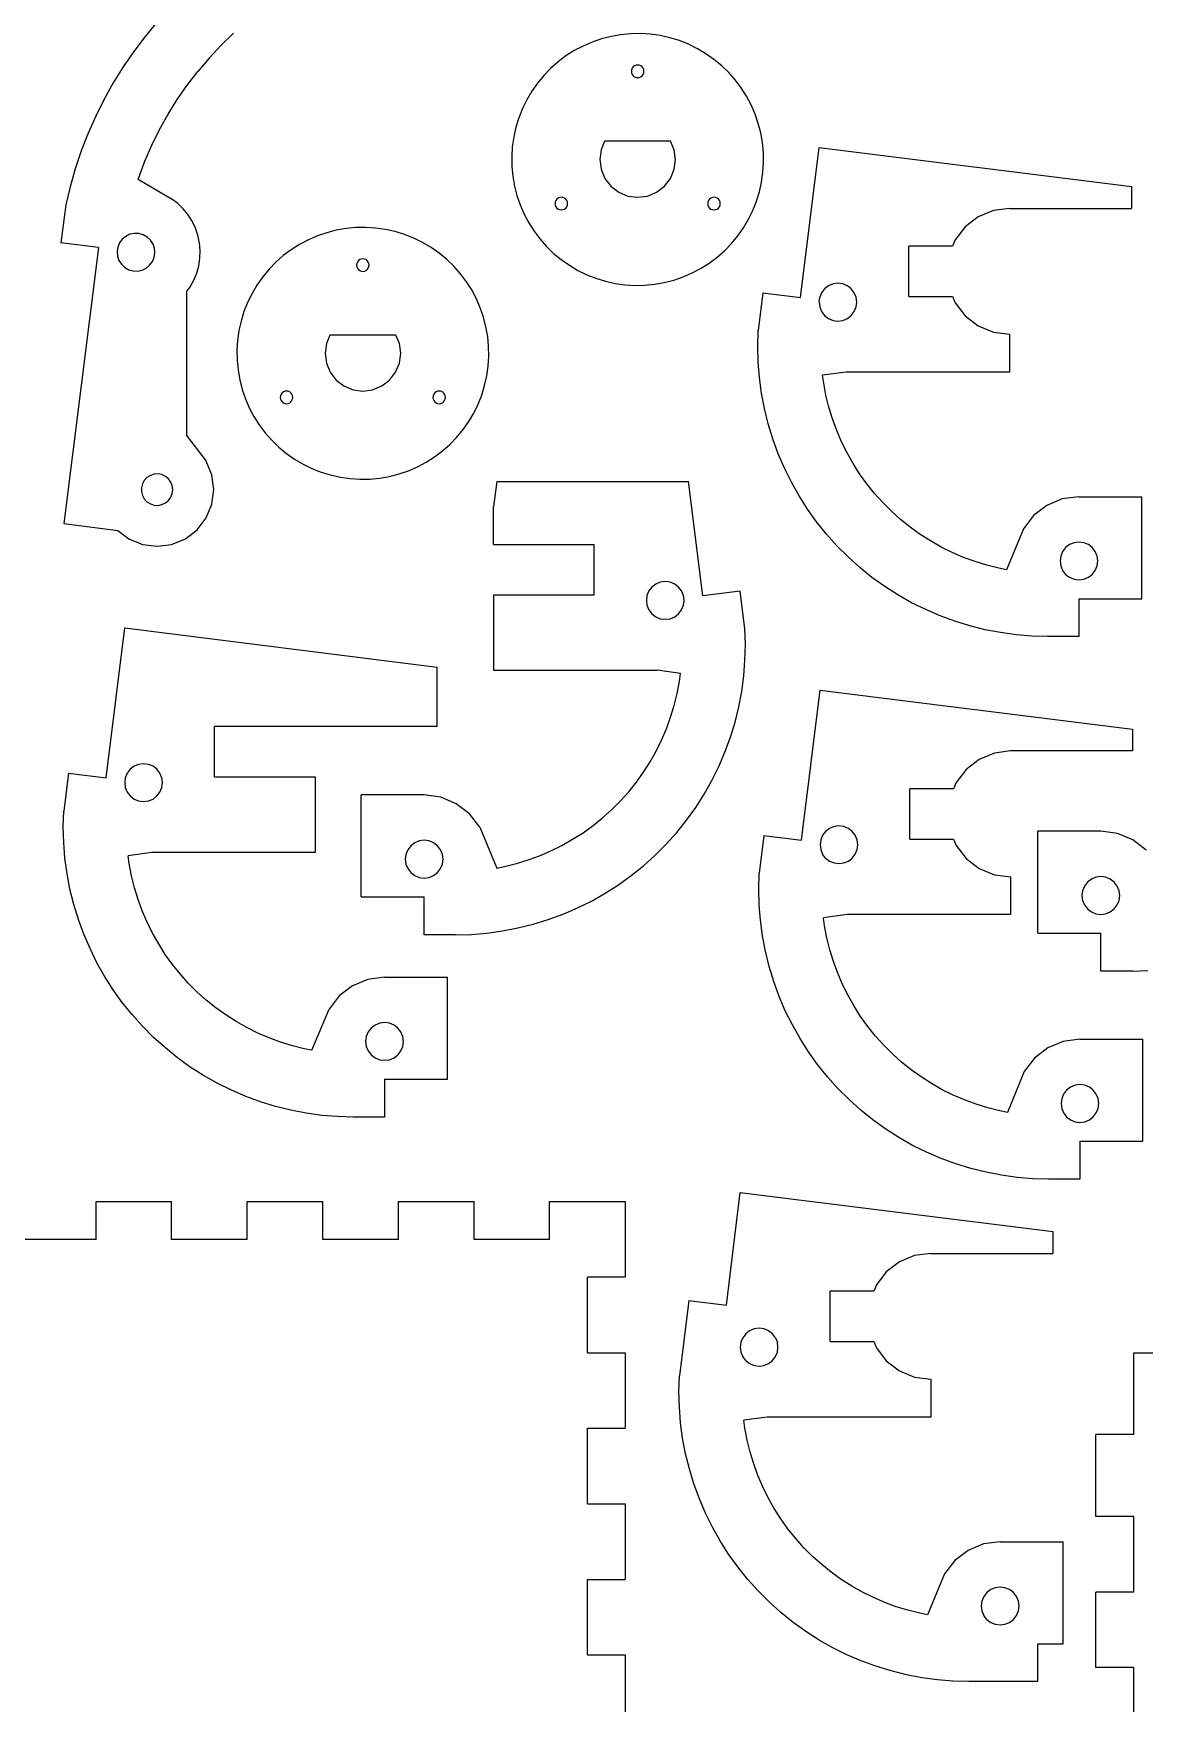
# Model space of a CAD drawing. Extents: x -205 to 205, y -255 to 210.
# Drawn here: x -61.6 to 26.6, y 9.1 to 141.7 of the extents above; entities that cross this region are included whole.
import ezdxf

# ---------------------------------------------------------------- set-up
doc = ezdxf.new("R2010")
doc.units = 0
doc.layers.get('0').update_dxf_attribs({"linetype": 'CONTINUOUS'})

msp = doc.modelspace()

# ---------------------------------------------------------------- linework, layer by layer
for p, q in [((-51.83, 142.65), (-52.78, 141.49)), ((-52.78, 141.49), (-53.68, 140.3)), ((-47.7, 139.77), (-46.75, 140.78)), ((-46.75, 140.78), (-45.75, 141.74)), ((-18.01, 140.72), (-18.71, 140.36)), ((-17.29, 141.04), (-18.01, 140.72)), ((-16.55, 141.29), (-17.29, 141.04)), ((-15.79, 141.49), (-16.55, 141.29)), ((-15.02, 141.62), (-15.79, 141.49)), ((-14.23, 141.7), (-15.02, 141.62)), ((-13.45, 141.71), (-14.23, 141.7)), ((-12.67, 141.66), (-13.45, 141.71)), ((-11.89, 141.55), (-12.67, 141.66)), ((-11.12, 141.38), (-11.89, 141.55)), ((-10.37, 141.15), (-11.12, 141.38)), ((-9.64, 140.86), (-10.37, 141.15)), ((-8.94, 140.51), (-9.64, 140.86)), ((-53.68, 140.3), (-54.52, 139.07)), ((-47.7, 139.77), (-48.6, 138.71)), ((-20, 139.46), (-20.59, 138.94)), ((-19.37, 139.94), (-20, 139.46)), ((-18.71, 140.36), (-19.37, 139.94)), ((-8.26, 140.11), (-8.94, 140.51)), ((-7.62, 139.66), (-8.26, 140.11)), ((-7.01, 139.16), (-7.62, 139.66)), ((-54.52, 139.07), (-55.3, 137.8)), ((-49.44, 137.62), (-48.6, 138.71)), ((-21.13, 138.38), (-21.63, 137.78)), ((-20.59, 138.94), (-21.13, 138.38)), ((-14.16, 138.84), (-14.18, 138.71)), ((-14.18, 138.71), (-14.16, 138.58)), ((-14.11, 138.96), (-14.16, 138.84)), ((-14.16, 138.58), (-14.11, 138.46)), ((-14.03, 139.07), (-14.11, 138.96)), ((-14.11, 138.46), (-14.03, 138.36)), ((-13.93, 139.14), (-14.03, 139.07)), ((-14.03, 138.36), (-13.93, 138.28)), ((-13.81, 139.19), (-13.93, 139.14)), ((-13.93, 138.28), (-13.81, 138.23)), ((-13.68, 139.21), (-13.81, 139.19)), ((-13.81, 138.23), (-13.68, 138.21)), ((-13.55, 139.19), (-13.68, 139.21)), ((-13.68, 138.21), (-13.55, 138.23)), ((-13.43, 139.14), (-13.55, 139.19)), ((-13.55, 138.23), (-13.43, 138.28)), ((-13.33, 139.07), (-13.43, 139.14)), ((-13.43, 138.28), (-13.33, 138.36)), ((-13.25, 138.96), (-13.33, 139.07)), ((-13.33, 138.36), (-13.25, 138.46)), ((-13.2, 138.84), (-13.25, 138.96)), ((-13.25, 138.46), (-13.2, 138.58)), ((-13.18, 138.71), (-13.2, 138.84)), ((-13.2, 138.58), (-13.18, 138.71)), ((-6.45, 138.62), (-7.01, 139.16)), ((-5.93, 138.03), (-6.45, 138.62)), ((-5.46, 137.4), (-5.93, 138.03)), ((-55.3, 137.8), (-56.03, 136.49)), ((-50.23, 136.48), (-49.44, 137.62)), ((-22.08, 137.13), (-22.48, 136.46)), ((-21.63, 137.78), (-22.08, 137.13)), ((-5.04, 136.74), (-5.46, 137.4)), ((-4.67, 136.04), (-5.04, 136.74)), ((-56.03, 136.49), (-56.69, 135.15)), ((-51.63, 134.09), (-50.96, 135.3)), ((-50.96, 135.3), (-50.23, 136.48)), ((-22.83, 135.75), (-23.12, 135.02)), ((-22.48, 136.46), (-22.83, 135.75)), ((-4.36, 135.32), (-4.67, 136.04)), ((-4.1, 134.58), (-4.36, 135.32)), ((-56.69, 135.15), (-57.3, 133.79)), ((-52.24, 132.85), (-51.63, 134.09)), ((-23.35, 134.27), (-23.52, 133.5)), ((-23.12, 135.02), (-23.35, 134.27)), ((-3.91, 133.82), (-4.1, 134.58)), ((-57.3, 133.79), (-57.84, 132.4)), ((-52.79, 131.58), (-52.24, 132.85)), ((-23.63, 132.73), (-23.68, 131.94)), ((-23.52, 133.5), (-23.63, 132.73)), ((-16.3, 133.16), (-16.58, 132.49)), ((-11.06, 133.16), (-16.3, 133.16)), ((-10.78, 132.49), (-11.06, 133.16)), ((-3.77, 133.05), (-3.91, 133.82)), ((-3.7, 132.27), (-3.77, 133.05)), ((-0.76, 120.76), (0.73, 132.66)), ((0.73, 132.66), (25.53, 129.56)), ((-57.84, 132.4), (-58.32, 130.98)), ((-53.28, 130.28), (-52.79, 131.58)), ((-23.68, 131.94), (-23.66, 131.16)), ((-16.58, 132.49), (-16.68, 131.71)), ((-16.68, 131.71), (-16.58, 130.94)), ((-10.68, 131.71), (-10.78, 132.49)), ((-10.78, 130.94), (-10.68, 131.71)), ((-3.73, 130.7), (-3.68, 131.48)), ((-3.68, 131.48), (-3.7, 132.27)), ((-58.32, 130.98), (-58.73, 129.55)), ((-53.32, 130.14), (-53.28, 130.28)), ((-53.32, 130.14), (-50.67, 128.59)), ((-23.66, 131.16), (-23.59, 130.38)), ((-23.59, 130.38), (-23.46, 129.6)), ((-16.58, 130.94), (-16.28, 130.21)), ((-16.28, 130.21), (-15.8, 129.59)), ((-11.56, 129.59), (-11.08, 130.21)), ((-11.08, 130.21), (-10.78, 130.94)), ((-3.84, 129.92), (-3.73, 130.7)), ((-58.73, 129.55), (-59.08, 128.1)), ((-23.46, 129.6), (-23.26, 128.84)), ((-23.26, 128.84), (-23.01, 128.1)), ((-19.99, 128.64), (-20.1, 128.57)), ((-19.87, 128.69), (-19.99, 128.64)), ((-19.74, 128.71), (-19.87, 128.69)), ((-19.61, 128.69), (-19.74, 128.71)), ((-19.49, 128.64), (-19.61, 128.69)), ((-19.39, 128.57), (-19.49, 128.64)), ((-15.8, 129.59), (-15.18, 129.11)), ((-15.18, 129.11), (-14.46, 128.81)), ((-14.46, 128.81), (-13.68, 128.71)), ((-13.68, 128.71), (-12.9, 128.81)), ((-12.9, 128.81), (-12.18, 129.11)), ((-12.18, 129.11), (-11.56, 129.59)), ((-7.87, 128.64), (-7.97, 128.57)), ((-7.75, 128.69), (-7.87, 128.64)), ((-7.62, 128.71), (-7.75, 128.69)), ((-7.49, 128.69), (-7.62, 128.71)), ((-7.37, 128.64), (-7.49, 128.69)), ((-7.26, 128.57), (-7.37, 128.64)), ((-4.24, 128.4), (-4.01, 129.15)), ((-4.01, 129.15), (-3.84, 129.92)), ((25.53, 129.56), (25.53, 127.83)), ((-59.08, 128.1), (-59.46, 125.09)), ((-50.19, 128.22), (-50.67, 128.59)), ((-49.75, 127.8), (-50.19, 128.22)), ((-49.37, 127.33), (-49.75, 127.8)), ((-49.04, 126.82), (-49.37, 127.33)), ((-23.01, 128.1), (-22.69, 127.38)), ((-22.69, 127.38), (-22.33, 126.69)), ((-20.23, 128.34), (-20.24, 128.21)), ((-20.24, 128.21), (-20.23, 128.08)), ((-20.18, 128.46), (-20.23, 128.34)), ((-20.23, 128.08), (-20.18, 127.96)), ((-20.1, 128.57), (-20.18, 128.46)), ((-20.18, 127.96), (-20.1, 127.86)), ((-20.1, 127.86), (-19.99, 127.78)), ((-19.99, 127.78), (-19.87, 127.73)), ((-19.87, 127.73), (-19.74, 127.71)), ((-19.74, 127.71), (-19.61, 127.73)), ((-19.61, 127.73), (-19.49, 127.78)), ((-19.49, 127.78), (-19.39, 127.86)), ((-19.31, 128.46), (-19.39, 128.57)), ((-19.39, 127.86), (-19.31, 127.96)), ((-19.26, 128.34), (-19.31, 128.46)), ((-19.31, 127.96), (-19.26, 128.08)), ((-19.24, 128.21), (-19.26, 128.34)), ((-19.26, 128.08), (-19.24, 128.21)), ((-8.1, 128.34), (-8.12, 128.21)), ((-8.12, 128.21), (-8.1, 128.08)), ((-8.05, 128.46), (-8.1, 128.34)), ((-8.1, 128.08), (-8.05, 127.96)), ((-7.97, 128.57), (-8.05, 128.46)), ((-8.05, 127.96), (-7.97, 127.86)), ((-7.97, 127.86), (-7.87, 127.78)), ((-7.87, 127.78), (-7.75, 127.73)), ((-7.75, 127.73), (-7.62, 127.71)), ((-7.62, 127.71), (-7.49, 127.73)), ((-7.49, 127.73), (-7.37, 127.78)), ((-7.37, 127.78), (-7.26, 127.86)), ((-7.19, 128.46), (-7.26, 128.57)), ((-7.26, 127.86), (-7.19, 127.96)), ((-7.14, 128.34), (-7.19, 128.46)), ((-7.19, 127.96), (-7.14, 128.08)), ((-7.12, 128.21), (-7.14, 128.34)), ((-7.14, 128.08), (-7.12, 128.21)), ((-4.88, 126.97), (-4.53, 127.67)), ((-4.53, 127.67), (-4.24, 128.4)), ((14.56, 127.66), (13.35, 127.16)), ((15.85, 127.83), (14.56, 127.66)), ((15.85, 127.83), (25.53, 127.83)), ((-48.78, 126.27), (-49.04, 126.82)), ((-48.58, 125.69), (-48.78, 126.27)), ((-37.6, 126.1), (-38.36, 125.9)), ((-36.83, 126.23), (-37.6, 126.1)), ((-36.05, 126.31), (-36.83, 126.23)), ((-35.26, 126.32), (-36.05, 126.31)), ((-34.48, 126.27), (-35.26, 126.32)), ((-33.7, 126.16), (-34.48, 126.27)), ((-32.93, 125.99), (-33.7, 126.16)), ((-22.33, 126.69), (-21.9, 126.02)), ((-21.9, 126.02), (-21.43, 125.39)), ((-5.73, 125.65), (-5.28, 126.29)), ((-5.28, 126.29), (-4.88, 126.97)), ((12.32, 126.37), (11.52, 125.33)), ((13.35, 127.16), (12.32, 126.37)), ((-56.48, 124.72), (-59.46, 125.09)), ((-56.48, 124.72), (-59.22, 102.81)), ((-54.95, 124.76), (-55, 124.4)), ((-54.81, 125.09), (-54.95, 124.76)), ((-54.59, 125.38), (-54.81, 125.09)), ((-54.32, 125.61), (-54.59, 125.38)), ((-53.99, 125.77), (-54.32, 125.61)), ((-53.64, 125.84), (-53.99, 125.77)), ((-53.28, 125.83), (-53.64, 125.84)), ((-52.93, 125.73), (-53.28, 125.83)), ((-52.61, 125.55), (-52.93, 125.73)), ((-52.35, 125.31), (-52.61, 125.55)), ((-52.15, 125), (-52.35, 125.31)), ((-52.04, 124.66), (-52.15, 125)), ((-48.46, 125.1), (-48.58, 125.69)), ((-48.41, 124.49), (-48.46, 125.1)), ((-40.52, 124.97), (-41.18, 124.55)), ((-39.82, 125.34), (-40.52, 124.97)), ((-39.1, 125.65), (-39.82, 125.34)), ((-38.36, 125.9), (-39.1, 125.65)), ((-32.18, 125.76), (-32.93, 125.99)), ((-31.45, 125.47), (-32.18, 125.76)), ((-30.75, 125.13), (-31.45, 125.47)), ((-30.07, 124.73), (-30.75, 125.13)), ((-29.43, 124.28), (-30.07, 124.73)), ((-21.43, 125.39), (-20.91, 124.81)), ((-20.91, 124.81), (-20.35, 124.26)), ((-6.77, 124.48), (-6.23, 125.04)), ((-6.23, 125.04), (-5.73, 125.65)), ((7.85, 120.83), (7.85, 124.83)), ((11.32, 124.83), (7.85, 124.83)), ((11.52, 125.33), (11.32, 124.83)), ((-55, 124.4), (-54.97, 124.04)), ((-54.97, 124.04), (-54.86, 123.7)), ((-54.86, 123.7), (-54.65, 123.4)), ((-54.65, 123.4), (-54.4, 123.14)), ((-52.42, 123.32), (-52.2, 123.61)), ((-52.2, 123.61), (-52.06, 123.94)), ((-52.06, 123.94), (-52.01, 124.3)), ((-52.01, 124.3), (-52.04, 124.66)), ((-48.52, 123.28), (-48.43, 123.88)), ((-48.43, 123.88), (-48.41, 124.49)), ((-42.4, 123.56), (-42.94, 122.99)), ((-41.81, 124.08), (-42.4, 123.56)), ((-41.18, 124.55), (-41.81, 124.08)), ((-35.98, 123.45), (-35.99, 123.32)), ((-35.93, 123.57), (-35.98, 123.45)), ((-35.85, 123.68), (-35.93, 123.57)), ((-35.74, 123.76), (-35.85, 123.68)), ((-35.62, 123.81), (-35.74, 123.76)), ((-35.49, 123.82), (-35.62, 123.81)), ((-35.36, 123.81), (-35.49, 123.82)), ((-35.24, 123.76), (-35.36, 123.81)), ((-35.14, 123.68), (-35.24, 123.76)), ((-35.06, 123.57), (-35.14, 123.68)), ((-35.01, 123.45), (-35.06, 123.57)), ((-34.99, 123.32), (-35.01, 123.45)), ((-28.82, 123.78), (-29.43, 124.28)), ((-28.26, 123.23), (-28.82, 123.78)), ((-20.35, 124.26), (-19.74, 123.76)), ((-19.74, 123.76), (-19.1, 123.31)), ((-8.65, 123.07), (-7.99, 123.49)), ((-7.99, 123.49), (-7.36, 123.96)), ((-7.36, 123.96), (-6.77, 124.48)), ((-54.4, 123.14), (-54.08, 122.96)), ((-54.08, 122.96), (-53.73, 122.87)), ((-53.73, 122.87), (-53.37, 122.85)), ((-53.37, 122.85), (-53.02, 122.93)), ((-53.02, 122.93), (-52.69, 123.09)), ((-52.69, 123.09), (-52.42, 123.32)), ((-49.21, 121.6), (-48.91, 122.13)), ((-48.91, 122.13), (-48.68, 122.69)), ((-48.68, 122.69), (-48.52, 123.28)), ((-43.44, 122.39), (-43.9, 121.74)), ((-42.94, 122.99), (-43.44, 122.39)), ((-35.99, 123.32), (-35.98, 123.19)), ((-35.98, 123.19), (-35.93, 123.07)), ((-35.93, 123.07), (-35.85, 122.97)), ((-35.85, 122.97), (-35.74, 122.89)), ((-35.74, 122.89), (-35.62, 122.84)), ((-35.62, 122.84), (-35.49, 122.82)), ((-35.49, 122.82), (-35.36, 122.84)), ((-35.36, 122.84), (-35.24, 122.89)), ((-35.24, 122.89), (-35.14, 122.97)), ((-35.14, 122.97), (-35.06, 123.07)), ((-35.06, 123.07), (-35.01, 123.19)), ((-35.01, 123.19), (-34.99, 123.32)), ((-27.74, 122.64), (-28.26, 123.23)), ((-27.27, 122.01), (-27.74, 122.64)), ((-19.1, 123.31), (-18.43, 122.91)), ((-18.43, 122.91), (-17.72, 122.56)), ((-17.72, 122.56), (-16.99, 122.28)), ((-16.99, 122.28), (-16.24, 122.04)), ((-16.24, 122.04), (-15.47, 121.87)), ((-11.57, 121.94), (-10.81, 122.13)), ((-10.81, 122.13), (-10.07, 122.39)), ((-10.07, 122.39), (-9.35, 122.7)), ((-9.35, 122.7), (-8.65, 123.07)), ((-49.5, 121.19), (-49.21, 121.6)), ((-49.5, 121.19), (-49.5, 109.79)), ((-44.29, 121.07), (-44.64, 120.36)), ((-43.9, 121.74), (-44.29, 121.07)), ((-26.85, 121.35), (-27.27, 122.01)), ((-26.48, 120.66), (-26.85, 121.35)), ((-15.47, 121.87), (-14.7, 121.76)), ((-14.7, 121.76), (-13.91, 121.71)), ((-13.91, 121.71), (-13.13, 121.73)), ((-13.13, 121.73), (-12.35, 121.8)), ((-12.35, 121.8), (-11.57, 121.94)), ((-3.73, 121.13), (-4.11, 118.12)), ((-3.73, 121.13), (-0.76, 120.76)), ((0.72, 120.38), (0.77, 120.77)), ((0.92, 121.13), (0.77, 120.77)), ((1.16, 121.44), (0.92, 121.13)), ((1.47, 121.68), (1.16, 121.44)), ((1.83, 121.83), (1.47, 121.68)), ((2.22, 121.88), (1.83, 121.83)), ((2.61, 121.83), (2.22, 121.88)), ((2.97, 121.68), (2.61, 121.83)), ((3.28, 121.44), (2.97, 121.68)), ((3.52, 121.13), (3.28, 121.44)), ((3.67, 120.77), (3.52, 121.13)), ((3.72, 120.38), (3.67, 120.77)), ((7.85, 120.83), (11.32, 120.83)), ((11.32, 120.83), (11.52, 120.33)), ((-44.93, 119.63), (-45.16, 118.88)), ((-44.64, 120.36), (-44.93, 119.63)), ((-26.17, 119.94), (-26.48, 120.66)), ((-25.91, 119.19), (-26.17, 119.94)), ((0.72, 120.38), (0.77, 120)), ((0.77, 120), (0.92, 119.63)), ((0.92, 119.63), (1.16, 119.32)), ((3.28, 119.32), (3.52, 119.63)), ((3.52, 119.63), (3.67, 120)), ((3.67, 120), (3.72, 120.38)), ((11.52, 120.33), (12.32, 119.3)), ((-45.33, 118.12), (-45.44, 117.34)), ((-45.16, 118.88), (-45.33, 118.12)), ((-25.72, 118.43), (-25.91, 119.19)), ((-25.58, 117.66), (-25.72, 118.43)), ((-4.15, 116.88), (-4.11, 118.12)), ((1.16, 119.32), (1.47, 119.08)), ((1.47, 119.08), (1.83, 118.94)), ((1.83, 118.94), (2.22, 118.88)), ((2.22, 118.88), (2.61, 118.94)), ((2.61, 118.94), (2.97, 119.08)), ((2.97, 119.08), (3.28, 119.32)), ((12.32, 119.3), (13.35, 118.5)), ((13.35, 118.5), (14.56, 118)), ((-45.44, 117.34), (-45.49, 116.56)), ((-38.39, 117.1), (-38.49, 116.32)), ((-38.11, 117.77), (-38.39, 117.1)), ((-32.87, 117.77), (-38.11, 117.77)), ((-32.59, 117.1), (-32.87, 117.77)), ((-32.49, 116.32), (-32.59, 117.1)), ((-25.51, 116.88), (-25.58, 117.66)), ((-25.5, 116.09), (-25.51, 116.88)), ((-4.11, 115.63), (-4.15, 116.88)), ((14.56, 118), (15.85, 117.83)), ((15.85, 117.83), (15.85, 114.83)), ((-45.49, 116.56), (-45.48, 115.77)), ((-45.48, 115.77), (-45.4, 114.99)), ((-38.49, 116.32), (-38.39, 115.55)), ((-38.39, 115.55), (-38.09, 114.82)), ((-32.89, 114.82), (-32.59, 115.55)), ((-32.59, 115.55), (-32.49, 116.32)), ((-25.54, 115.31), (-25.5, 116.09)), ((-4.02, 114.39), (-4.11, 115.63)), ((-45.4, 114.99), (-45.27, 114.22)), ((-45.27, 114.22), (-45.07, 113.45)), ((-38.09, 114.82), (-37.61, 114.2)), ((-37.61, 114.2), (-36.99, 113.73)), ((-33.99, 113.73), (-33.37, 114.2)), ((-33.37, 114.2), (-32.89, 114.82)), ((-25.83, 113.76), (-25.65, 114.53)), ((-25.65, 114.53), (-25.54, 115.31)), ((-3.85, 113.15), (-4.02, 114.39)), ((2.86, 114.83), (1, 114.59)), ((1.09, 113.95), (1, 114.59)), ((15.85, 114.83), (2.86, 114.83)), ((-45.07, 113.45), (-44.82, 112.71)), ((-42.04, 112.95), (-42.05, 112.82)), ((-42.05, 112.82), (-42.04, 112.69)), ((-41.99, 113.07), (-42.04, 112.95)), ((-41.91, 113.18), (-41.99, 113.07)), ((-41.8, 113.26), (-41.91, 113.18)), ((-41.68, 113.31), (-41.8, 113.26)), ((-41.55, 113.32), (-41.68, 113.31)), ((-41.43, 113.31), (-41.55, 113.32)), ((-41.3, 113.26), (-41.43, 113.31)), ((-41.2, 113.18), (-41.3, 113.26)), ((-41.12, 113.07), (-41.2, 113.18)), ((-41.07, 112.95), (-41.12, 113.07)), ((-41.05, 112.82), (-41.07, 112.95)), ((-41.07, 112.69), (-41.05, 112.82)), ((-36.99, 113.73), (-36.27, 113.43)), ((-36.27, 113.43), (-35.49, 113.32)), ((-35.49, 113.32), (-34.72, 113.43)), ((-34.72, 113.43), (-33.99, 113.73)), ((-29.91, 112.95), (-29.93, 112.82)), ((-29.93, 112.82), (-29.91, 112.69)), ((-29.86, 113.07), (-29.91, 112.95)), ((-29.78, 113.18), (-29.86, 113.07)), ((-29.68, 113.26), (-29.78, 113.18)), ((-29.56, 113.31), (-29.68, 113.26)), ((-29.43, 113.32), (-29.56, 113.31)), ((-29.3, 113.31), (-29.43, 113.32)), ((-29.18, 113.26), (-29.3, 113.31)), ((-29.08, 113.18), (-29.18, 113.26)), ((-29, 113.07), (-29.08, 113.18)), ((-28.95, 112.95), (-29, 113.07)), ((-28.93, 112.82), (-28.95, 112.95)), ((-28.95, 112.69), (-28.93, 112.82)), ((-26.34, 112.28), (-26.06, 113.01)), ((-26.06, 113.01), (-25.83, 113.76)), ((-3.62, 111.93), (-3.85, 113.15)), ((1.27, 112.99), (1.09, 113.95)), ((1.5, 112.05), (1.27, 112.99)), ((-44.82, 112.71), (-44.51, 111.99)), ((-44.51, 111.99), (-44.14, 111.3)), ((-42.04, 112.69), (-41.99, 112.57)), ((-41.99, 112.57), (-41.91, 112.47)), ((-41.91, 112.47), (-41.8, 112.39)), ((-41.8, 112.39), (-41.68, 112.34)), ((-41.68, 112.34), (-41.55, 112.32)), ((-41.55, 112.32), (-41.43, 112.34)), ((-41.43, 112.34), (-41.3, 112.39)), ((-41.3, 112.39), (-41.2, 112.47)), ((-41.2, 112.47), (-41.12, 112.57)), ((-41.12, 112.57), (-41.07, 112.69)), ((-29.91, 112.69), (-29.86, 112.57)), ((-29.86, 112.57), (-29.78, 112.47)), ((-29.78, 112.47), (-29.68, 112.39)), ((-29.68, 112.39), (-29.56, 112.34)), ((-29.56, 112.34), (-29.43, 112.32)), ((-29.43, 112.32), (-29.3, 112.34)), ((-29.3, 112.34), (-29.18, 112.39)), ((-29.18, 112.39), (-29.08, 112.47)), ((-29.08, 112.47), (-29, 112.57)), ((-29, 112.57), (-28.95, 112.69)), ((-27.09, 110.9), (-26.69, 111.58)), ((-26.69, 111.58), (-26.34, 112.28)), ((-3.32, 110.72), (-3.62, 111.93)), ((1.79, 111.11), (1.5, 112.05)), ((-44.14, 111.3), (-43.72, 110.63)), ((-43.72, 110.63), (-43.24, 110.01)), ((-28.04, 109.65), (-27.54, 110.26)), ((-27.54, 110.26), (-27.09, 110.9)), ((-2.95, 109.52), (-3.32, 110.72)), ((2.12, 110.2), (1.79, 111.11)), ((2.51, 109.3), (2.12, 110.2)), ((-49.5, 109.79), (-47.93, 107.75)), ((-43.24, 110.01), (-42.73, 109.42)), ((-42.73, 109.42), (-42.16, 108.87)), ((-42.16, 108.87), (-41.56, 108.37)), ((-29.18, 108.57), (-28.59, 109.09)), ((-28.59, 109.09), (-28.04, 109.65)), ((-2.52, 108.35), (-2.95, 109.52)), ((2.94, 108.42), (2.51, 109.3)), ((-47.48, 106.66), (-47.93, 107.75)), ((-41.56, 108.37), (-40.91, 107.92)), ((-40.91, 107.92), (-40.24, 107.52)), ((-40.24, 107.52), (-39.53, 107.18)), ((-31.16, 107.31), (-30.47, 107.68)), ((-30.47, 107.68), (-29.8, 108.1)), ((-29.8, 108.1), (-29.18, 108.57)), ((-2.03, 107.21), (-2.52, 108.35)), ((3.42, 107.57), (2.94, 108.42)), ((3.94, 106.75), (3.42, 107.57)), ((-52.84, 106.23), (-52.99, 105.95)), ((-52.63, 106.46), (-52.84, 106.23)), ((-52.36, 106.63), (-52.63, 106.46)), ((-52.07, 106.72), (-52.36, 106.63)), ((-51.75, 106.74), (-52.07, 106.72)), ((-51.45, 106.69), (-51.75, 106.74)), ((-51.16, 106.55), (-51.45, 106.69)), ((-50.92, 106.35), (-51.16, 106.55)), ((-50.74, 106.1), (-50.92, 106.35)), ((-50.62, 105.81), (-50.74, 106.1)), ((-47.33, 105.5), (-47.48, 106.66)), ((-39.53, 107.18), (-38.8, 106.89)), ((-38.8, 106.89), (-38.05, 106.66)), ((-38.05, 106.66), (-37.28, 106.49)), ((-37.28, 106.49), (-36.51, 106.38)), ((-36.51, 106.38), (-35.72, 106.33)), ((-35.72, 106.33), (-34.94, 106.34)), ((-34.94, 106.34), (-34.16, 106.41)), ((-34.16, 106.41), (-33.38, 106.55)), ((-33.38, 106.55), (-32.62, 106.74)), ((-32.62, 106.74), (-31.88, 107)), ((-31.88, 107), (-31.16, 107.31)), ((-24.86, 106.15), (-25.13, 104.15)), ((-24.86, 106.15), (-9.65, 106.15)), ((-8.51, 97.07), (-9.65, 106.15)), ((-1.48, 106.09), (-2.03, 107.21)), ((4.51, 105.96), (3.94, 106.75)), ((-53.06, 105.65), (-53.07, 105.34)), ((-53.07, 105.34), (-52.99, 105.03)), ((-52.99, 105.95), (-53.06, 105.65)), ((-52.99, 105.03), (-52.84, 104.76)), ((-50.92, 104.64), (-50.73, 104.9)), ((-50.73, 104.9), (-50.62, 105.19)), ((-50.58, 105.5), (-50.62, 105.81)), ((-50.62, 105.19), (-50.58, 105.5)), ((-47.48, 104.33), (-47.33, 105.5)), ((-0.87, 105), (-1.48, 106.09)), ((-0.2, 103.95), (-0.87, 105)), ((5.12, 105.2), (4.51, 105.96)), ((5.77, 104.47), (5.12, 105.2)), ((21.35, 104.93), (20.03, 104.76)), ((21.35, 104.93), (26.35, 104.93)), ((26.35, 96.83), (26.35, 104.93)), ((-52.84, 104.76), (-52.63, 104.53)), ((-52.63, 104.53), (-52.36, 104.36)), ((-52.36, 104.36), (-52.06, 104.27)), ((-52.06, 104.27), (-51.75, 104.25)), ((-51.75, 104.25), (-51.44, 104.31)), ((-51.44, 104.31), (-51.16, 104.44)), ((-51.16, 104.44), (-50.92, 104.64)), ((-47.93, 103.25), (-47.48, 104.33)), ((-25.13, 101.15), (-25.13, 104.15)), ((0.53, 102.94), (-0.2, 103.95)), ((6.46, 103.78), (5.77, 104.47)), ((7.19, 103.13), (6.46, 103.78)), ((18.8, 104.25), (17.75, 103.44)), ((20.03, 104.76), (18.8, 104.25)), ((-59.22, 102.81), (-54.93, 102.25)), ((-54.93, 102.25), (-54.08, 101.6)), ((-49.58, 101.6), (-48.65, 102.31)), ((-48.65, 102.31), (-47.93, 103.25)), ((1.31, 101.96), (0.53, 102.94)), ((7.95, 102.51), (7.19, 103.13)), ((8.74, 101.94), (7.95, 102.51)), ((16.94, 102.38), (15.59, 99.14)), ((17.75, 103.44), (16.94, 102.38)), ((-54.08, 101.6), (-52.99, 101.15)), ((-52.99, 101.15), (-51.83, 101)), ((-51.83, 101), (-50.67, 101.15)), ((-50.67, 101.15), (-49.58, 101.6)), ((-25.13, 101.15), (-17.13, 101.15)), ((-17.13, 97.15), (-17.13, 101.15)), ((2.14, 101.03), (1.31, 101.96)), ((3.02, 100.15), (2.14, 101.03)), ((9.56, 101.42), (8.74, 101.94)), ((10.41, 100.94), (9.56, 101.42)), ((11.29, 100.5), (10.41, 100.94)), ((20.29, 100.9), (20.05, 100.58)), ((20.6, 101.13), (20.29, 100.9)), ((20.97, 101.28), (20.6, 101.13)), ((21.35, 101.33), (20.97, 101.28)), ((21.74, 101.28), (21.35, 101.33)), ((22.1, 101.13), (21.74, 101.28)), ((22.41, 100.9), (22.1, 101.13)), ((22.65, 100.58), (22.41, 100.9)), ((3.95, 99.32), (3.02, 100.15)), ((12.18, 100.12), (11.29, 100.5)), ((13.1, 99.78), (12.18, 100.12)), ((14.03, 99.49), (13.1, 99.78)), ((14.98, 99.26), (14.03, 99.49)), ((19.9, 100.22), (19.85, 99.83)), ((19.85, 99.83), (19.9, 99.45)), ((20.05, 100.58), (19.9, 100.22)), ((22.8, 100.22), (22.65, 100.58)), ((22.85, 99.83), (22.8, 100.22)), ((22.8, 99.45), (22.85, 99.83)), ((-11.88, 98.14), (-12.24, 97.99)), ((-11.49, 98.2), (-11.88, 98.14)), ((-11.1, 98.14), (-11.49, 98.2)), ((-10.74, 97.99), (-11.1, 98.14)), ((4.92, 98.53), (3.95, 99.32)), ((5.93, 97.81), (4.92, 98.53)), ((15.59, 99.14), (14.98, 99.26)), ((19.9, 99.45), (20.05, 99.08)), ((20.05, 99.08), (20.29, 98.77)), ((20.29, 98.77), (20.6, 98.54)), ((20.6, 98.54), (20.97, 98.39)), ((20.97, 98.39), (21.35, 98.33)), ((21.35, 98.33), (21.74, 98.39)), ((21.74, 98.39), (22.1, 98.54)), ((22.1, 98.54), (22.41, 98.77)), ((22.41, 98.77), (22.65, 99.08)), ((22.65, 99.08), (22.8, 99.45)), ((-25.13, 97.15), (-25.13, 91.15)), ((-25.13, 97.15), (-17.13, 97.15)), ((-12.94, 97.08), (-12.99, 96.7)), ((-12.79, 97.45), (-12.94, 97.08)), ((-12.55, 97.76), (-12.79, 97.45)), ((-12.24, 97.99), (-12.55, 97.76)), ((-10.43, 97.76), (-10.74, 97.99)), ((-10.19, 97.45), (-10.43, 97.76)), ((-10.04, 97.08), (-10.19, 97.45)), ((-9.99, 96.7), (-10.04, 97.08)), ((-5.54, 97.44), (-8.51, 97.07)), ((-5.16, 94.44), (-5.54, 97.44)), ((6.98, 97.13), (5.93, 97.81)), ((8.07, 96.52), (6.98, 97.13)), ((21.35, 96.83), (26.35, 96.83)), ((21.35, 96.83), (21.35, 93.83)), ((-12.99, 96.7), (-12.94, 96.31)), ((-12.94, 96.31), (-12.79, 95.95)), ((-12.79, 95.95), (-12.55, 95.64)), ((-12.55, 95.64), (-12.24, 95.4)), ((-10.74, 95.4), (-10.43, 95.64)), ((-10.43, 95.64), (-10.19, 95.95)), ((-10.19, 95.95), (-10.04, 96.31)), ((-10.04, 96.31), (-9.99, 96.7)), ((9.19, 95.97), (8.07, 96.52)), ((10.33, 95.47), (9.19, 95.97)), ((-55.88, 82.6), (-54.39, 94.51)), ((-54.39, 94.51), (-29.6, 91.41)), ((-12.24, 95.4), (-11.88, 95.25)), ((-11.88, 95.25), (-11.49, 95.2)), ((-11.49, 95.2), (-11.1, 95.25)), ((-11.1, 95.25), (-10.74, 95.4)), ((-5.13, 93.19), (-5.16, 94.44)), ((11.5, 95.04), (10.33, 95.47)), ((12.69, 94.67), (11.5, 95.04)), ((13.9, 94.37), (12.69, 94.67)), ((15.13, 94.14), (13.9, 94.37)), ((-5.16, 91.94), (-5.13, 93.19)), ((16.36, 93.97), (15.13, 94.14)), ((17.61, 93.87), (16.36, 93.97)), ((18.85, 93.83), (17.61, 93.87)), ((21.35, 93.83), (18.85, 93.83)), ((-5.26, 90.7), (-5.16, 91.94)), ((-29.6, 86.68), (-29.6, 91.41)), ((-25.13, 91.15), (-12.14, 91.15)), ((-10.27, 90.9), (-12.14, 91.15)), ((-10.54, 89.3), (-10.36, 90.26)), ((-10.36, 90.26), (-10.27, 90.9)), ((-5.42, 89.46), (-5.26, 90.7)), ((-10.77, 88.36), (-10.54, 89.3)), ((-5.66, 88.24), (-5.42, 89.46)), ((-0.68, 77.67), (0.81, 89.58)), ((0.81, 89.58), (25.6, 86.48)), ((-11.06, 87.42), (-10.77, 88.36)), ((-5.95, 87.03), (-5.66, 88.24)), ((-29.6, 86.68), (-47.27, 86.68)), ((-47.27, 82.68), (-47.27, 86.68)), ((-11.78, 85.61), (-11.39, 86.51)), ((-11.39, 86.51), (-11.06, 87.42)), ((-6.32, 85.83), (-5.95, 87.03)), ((25.6, 86.48), (25.6, 84.75)), ((-12.21, 84.74), (-11.78, 85.61)), ((-6.75, 84.66), (-6.32, 85.83)), ((-53.29, 83.68), (-53.65, 83.53)), ((-52.9, 83.73), (-53.29, 83.68)), ((-52.51, 83.68), (-52.9, 83.73)), ((-52.15, 83.53), (-52.51, 83.68)), ((-13.22, 83.06), (-12.69, 83.88)), ((-12.69, 83.88), (-12.21, 84.74)), ((-7.24, 83.52), (-6.75, 84.66)), ((13.43, 84.08), (12.39, 83.28)), ((14.64, 84.58), (13.43, 84.08)), ((15.93, 84.75), (14.64, 84.58)), ((25.6, 84.75), (15.93, 84.75)), ((-58.85, 82.97), (-59.23, 79.97)), ((-58.85, 82.97), (-55.88, 82.6)), ((-54.35, 82.62), (-54.4, 82.23)), ((-54.4, 82.23), (-54.35, 81.84)), ((-54.2, 82.98), (-54.35, 82.62)), ((-53.96, 83.29), (-54.2, 82.98)), ((-53.65, 83.53), (-53.96, 83.29)), ((-51.84, 83.29), (-52.15, 83.53)), ((-51.6, 82.98), (-51.84, 83.29)), ((-51.45, 82.62), (-51.6, 82.98)), ((-51.4, 82.23), (-51.45, 82.62)), ((-51.45, 81.84), (-51.4, 82.23)), ((-47.27, 82.68), (-39.27, 82.68)), ((-39.27, 82.68), (-39.27, 76.68)), ((-14.39, 81.51), (-13.78, 82.27)), ((-13.78, 82.27), (-13.22, 83.06)), ((-8.4, 81.31), (-7.79, 82.4)), ((-7.79, 82.4), (-7.24, 83.52)), ((11.6, 82.25), (11.39, 81.75)), ((12.39, 83.28), (11.6, 82.25)), ((-54.35, 81.84), (-54.2, 81.48)), ((-54.2, 81.48), (-53.96, 81.17)), ((-53.96, 81.17), (-53.65, 80.93)), ((-53.65, 80.93), (-53.29, 80.78)), ((-52.51, 80.78), (-52.15, 80.93)), ((-52.15, 80.93), (-51.84, 81.17)), ((-51.84, 81.17), (-51.6, 81.48)), ((-51.6, 81.48), (-51.45, 81.84)), ((-35.63, 73.15), (-35.63, 81.25)), ((-30.63, 81.25), (-35.63, 81.25)), ((-29.31, 81.07), (-30.63, 81.25)), ((-28.08, 80.56), (-29.31, 81.07)), ((-15.05, 80.78), (-14.39, 81.51)), ((-9.07, 80.26), (-8.4, 81.31)), ((11.39, 81.75), (7.93, 81.75)), ((7.93, 77.75), (7.93, 81.75)), ((-59.27, 78.72), (-59.23, 79.97)), ((-53.29, 80.78), (-52.9, 80.73)), ((-52.9, 80.73), (-52.51, 80.78)), ((-27.02, 79.75), (-28.08, 80.56)), ((-26.21, 78.7), (-27.02, 79.75)), ((-16.46, 79.44), (-15.74, 80.09)), ((-15.74, 80.09), (-15.05, 80.78)), ((-9.8, 79.25), (-9.07, 80.26)), ((-59.23, 77.48), (-59.27, 78.72)), ((-26.21, 78.7), (-24.86, 75.45)), ((-18.84, 77.73), (-18.01, 78.25)), ((-18.01, 78.25), (-17.22, 78.82)), ((-17.22, 78.82), (-16.46, 79.44)), ((-11.41, 77.35), (-10.58, 78.27)), ((-10.58, 78.27), (-9.8, 79.25)), ((1.23, 78.36), (1, 78.05)), ((1.55, 78.6), (1.23, 78.36)), ((1.91, 78.75), (1.55, 78.6)), ((2.3, 78.8), (1.91, 78.75)), ((2.68, 78.75), (2.3, 78.8)), ((3.05, 78.6), (2.68, 78.75)), ((3.36, 78.36), (3.05, 78.6)), ((3.59, 78.05), (3.36, 78.36)), ((18.09, 70.27), (18.09, 78.37)), ((23.09, 78.37), (18.09, 78.37)), ((24.41, 78.19), (23.09, 78.37)), ((-59.14, 76.23), (-59.23, 77.48)), ((-31.69, 77.21), (-31.92, 76.9)), ((-31.38, 77.45), (-31.69, 77.21)), ((-31.01, 77.6), (-31.38, 77.45)), ((-30.63, 77.65), (-31.01, 77.6)), ((-30.24, 77.6), (-30.63, 77.65)), ((-29.88, 77.45), (-30.24, 77.6)), ((-29.56, 77.21), (-29.88, 77.45)), ((-29.33, 76.9), (-29.56, 77.21)), ((-20.56, 76.81), (-19.69, 77.25)), ((-19.69, 77.25), (-18.84, 77.73)), ((-12.29, 76.46), (-11.41, 77.35)), ((-3.66, 78.04), (-4.03, 75.04)), ((-3.66, 78.04), (-0.68, 77.67)), ((0.85, 77.69), (0.8, 77.3)), ((0.8, 77.3), (0.85, 76.91)), ((1, 78.05), (0.85, 77.69)), ((3.74, 77.69), (3.59, 78.05)), ((3.8, 77.3), (3.74, 77.69)), ((3.74, 76.91), (3.8, 77.3)), ((7.93, 77.75), (11.39, 77.75)), ((11.39, 77.75), (11.6, 77.25)), ((11.6, 77.25), (12.39, 76.21)), ((25.64, 77.68), (24.41, 78.19)), ((26.69, 76.87), (25.64, 77.68)), ((-58.97, 75), (-59.14, 76.23)), ((-52.26, 76.68), (-54.12, 76.43)), ((-54.03, 75.8), (-54.12, 76.43)), ((-53.85, 74.84), (-54.03, 75.8)), ((-39.27, 76.68), (-52.26, 76.68)), ((-32.07, 76.53), (-32.13, 76.15)), ((-32.13, 76.15), (-32.07, 75.76)), ((-31.92, 76.9), (-32.07, 76.53)), ((-32.07, 75.76), (-31.92, 75.4)), ((-29.18, 76.53), (-29.33, 76.9)), ((-29.33, 75.4), (-29.18, 75.76)), ((-29.13, 76.15), (-29.18, 76.53)), ((-29.18, 75.76), (-29.13, 76.15)), ((-24.25, 75.57), (-23.3, 75.8)), ((-23.3, 75.8), (-22.37, 76.09)), ((-22.37, 76.09), (-21.46, 76.43)), ((-21.46, 76.43), (-20.56, 76.81)), ((-14.19, 74.85), (-13.22, 75.63)), ((-13.22, 75.63), (-12.29, 76.46)), ((0.85, 76.91), (1, 76.55)), ((1.23, 76.24), (1, 76.55)), ((1.23, 76.24), (1.55, 76)), ((1.55, 76), (1.91, 75.85)), ((1.91, 75.85), (2.3, 75.8)), ((2.3, 75.8), (2.68, 75.85)), ((2.68, 75.85), (3.05, 76)), ((3.05, 76), (3.36, 76.24)), ((3.36, 76.24), (3.59, 76.55)), ((3.59, 76.55), (3.74, 76.91)), ((12.39, 76.21), (13.43, 75.42)), ((-58.74, 73.77), (-58.97, 75)), ((-53.62, 73.89), (-53.85, 74.84)), ((-31.92, 75.4), (-31.69, 75.09)), ((-31.69, 75.09), (-31.38, 74.85)), ((-31.38, 74.85), (-31.01, 74.7)), ((-31.01, 74.7), (-30.63, 74.65)), ((-30.63, 74.65), (-30.24, 74.7)), ((-30.24, 74.7), (-29.88, 74.85)), ((-29.88, 74.85), (-29.56, 75.09)), ((-29.56, 75.09), (-29.33, 75.4)), ((-24.86, 75.45), (-24.25, 75.57)), ((-15.2, 74.12), (-14.19, 74.85)), ((-4.07, 73.79), (-4.03, 75.04)), ((13.43, 75.42), (14.64, 74.92)), ((14.64, 74.92), (15.93, 74.75)), ((15.93, 74.75), (15.93, 71.75)), ((22.02, 74.33), (21.79, 74.02)), ((22.34, 74.57), (22.02, 74.33)), ((22.7, 74.72), (22.34, 74.57)), ((23.09, 74.77), (22.7, 74.72)), ((23.47, 74.72), (23.09, 74.77)), ((23.84, 74.57), (23.47, 74.72)), ((24.15, 74.33), (23.84, 74.57)), ((24.38, 74.02), (24.15, 74.33)), ((-58.44, 72.56), (-58.74, 73.77)), ((-53.33, 72.96), (-53.62, 73.89)), ((-53, 72.04), (-53.33, 72.96)), ((-35.63, 73.15), (-30.63, 73.15)), ((-30.63, 70.15), (-30.63, 73.15)), ((-17.34, 72.83), (-16.26, 73.45)), ((-16.26, 73.45), (-15.2, 74.12)), ((-4.04, 72.54), (-4.07, 73.79)), ((21.64, 73.65), (21.59, 73.27)), ((21.59, 73.27), (21.64, 72.88)), ((21.79, 74.02), (21.64, 73.65)), ((24.53, 73.65), (24.38, 74.02)), ((24.59, 73.27), (24.53, 73.65)), ((24.53, 72.88), (24.59, 73.27)), ((-58.07, 71.37), (-58.44, 72.56)), ((-52.61, 71.14), (-53, 72.04)), ((-20.77, 71.35), (-19.6, 71.78)), ((-19.6, 71.78), (-18.46, 72.28)), ((-18.46, 72.28), (-17.34, 72.83)), ((-3.94, 71.3), (-4.04, 72.54)), ((2.94, 71.75), (1.08, 71.5)), ((15.93, 71.75), (2.94, 71.75)), ((21.64, 72.88), (21.79, 72.52)), ((21.79, 72.52), (22.02, 72.21)), ((22.02, 72.21), (22.34, 71.97)), ((22.34, 71.97), (22.7, 71.82)), ((22.7, 71.82), (23.09, 71.77)), ((23.09, 71.77), (23.47, 71.82)), ((23.47, 71.82), (23.84, 71.97)), ((23.84, 71.97), (24.15, 72.21)), ((24.15, 72.21), (24.38, 72.52)), ((24.38, 72.52), (24.53, 72.88)), ((-57.64, 70.2), (-58.07, 71.37)), ((-52.18, 70.27), (-52.61, 71.14)), ((-25.64, 70.28), (-24.4, 70.45)), ((-24.4, 70.45), (-23.18, 70.69)), ((-23.18, 70.69), (-21.97, 70.99)), ((-21.97, 70.99), (-20.77, 71.35)), ((-3.77, 70.06), (-3.94, 71.3)), ((1.16, 70.87), (1.08, 71.5)), ((1.34, 69.91), (1.16, 70.87)), ((-57.15, 69.05), (-57.64, 70.2)), ((-56.6, 67.93), (-57.15, 69.05)), ((-51.7, 69.42), (-52.18, 70.27)), ((-51.18, 68.59), (-51.7, 69.42)), ((-28.13, 70.15), (-30.63, 70.15)), ((-28.13, 70.15), (-26.88, 70.18)), ((-26.88, 70.18), (-25.64, 70.28)), ((-3.54, 68.84), (-3.77, 70.06)), ((1.58, 68.96), (1.34, 69.91)), ((18.09, 70.27), (23.09, 70.27)), ((23.09, 67.27), (23.09, 70.27)), ((-55.99, 66.85), (-56.6, 67.93)), ((-50.61, 67.8), (-51.18, 68.59)), ((-50, 67.04), (-50.61, 67.8)), ((-3.24, 67.63), (-3.54, 68.84)), ((1.86, 68.03), (1.58, 68.96)), ((2.2, 67.11), (1.86, 68.03)), ((-55.32, 65.79), (-55.99, 66.85)), ((-49.35, 66.31), (-50, 67.04)), ((-48.66, 65.62), (-49.35, 66.31)), ((-35.09, 66.61), (-36.32, 66.1)), ((-33.77, 66.78), (-35.09, 66.61)), ((-33.77, 66.78), (-28.77, 66.78)), ((-28.77, 58.68), (-28.77, 66.78)), ((-2.88, 66.44), (-3.24, 67.63)), ((-2.45, 65.26), (-2.88, 66.44)), ((2.58, 66.21), (2.2, 67.11)), ((25.59, 67.27), (23.09, 67.27)), ((25.59, 67.27), (26.83, 67.3)), ((-54.59, 64.78), (-55.32, 65.79)), ((-47.93, 64.97), (-48.66, 65.62)), ((-37.37, 65.29), (-38.18, 64.23)), ((-36.32, 66.1), (-37.37, 65.29)), ((-1.96, 64.12), (-2.45, 65.26)), ((3.02, 65.34), (2.58, 66.21)), ((3.5, 64.49), (3.02, 65.34)), ((-53.81, 63.81), (-54.59, 64.78)), ((-52.98, 62.88), (-53.81, 63.81)), ((-47.17, 64.36), (-47.93, 64.97)), ((-46.38, 63.79), (-47.17, 64.36)), ((-45.56, 63.26), (-46.38, 63.79)), ((-39.53, 60.98), (-38.18, 64.23)), ((-1.4, 63), (-1.96, 64.12)), ((4.02, 63.66), (3.5, 64.49)), ((4.59, 62.87), (4.02, 63.66)), ((-52.1, 62), (-52.98, 62.88)), ((-44.71, 62.78), (-45.56, 63.26)), ((-43.83, 62.35), (-44.71, 62.78)), ((-42.94, 61.96), (-43.83, 62.35)), ((-35.07, 62.43), (-35.22, 62.07)), ((-34.83, 62.74), (-35.07, 62.43)), ((-34.52, 62.98), (-34.83, 62.74)), ((-34.15, 63.13), (-34.52, 62.98)), ((-33.77, 63.18), (-34.15, 63.13)), ((-33.38, 63.13), (-33.77, 63.18)), ((-33.02, 62.98), (-33.38, 63.13)), ((-32.71, 62.74), (-33.02, 62.98)), ((-32.47, 62.43), (-32.71, 62.74)), ((-32.32, 62.07), (-32.47, 62.43)), ((-0.79, 61.91), (-1.4, 63)), ((5.2, 62.11), (4.59, 62.87)), ((-51.17, 61.16), (-52.1, 62)), ((-50.2, 60.38), (-51.17, 61.16)), ((-42.02, 61.62), (-42.94, 61.96)), ((-41.09, 61.34), (-42.02, 61.62)), ((-40.14, 61.1), (-41.09, 61.34)), ((-39.53, 60.98), (-40.14, 61.1)), ((-35.22, 62.07), (-35.27, 61.68)), ((-35.27, 61.68), (-35.22, 61.29)), ((-35.22, 61.29), (-35.07, 60.93)), ((-32.47, 60.93), (-32.32, 61.29)), ((-32.27, 61.68), (-32.32, 62.07)), ((-32.32, 61.29), (-32.27, 61.68)), ((-0.12, 60.86), (-0.79, 61.91)), ((5.85, 61.38), (5.2, 62.11)), ((6.54, 60.69), (5.85, 61.38)), ((18.88, 61.16), (17.82, 60.35)), ((20.11, 61.67), (18.88, 61.16)), ((21.43, 61.85), (20.11, 61.67)), ((21.43, 61.85), (26.43, 61.85)), ((26.43, 53.75), (26.43, 61.85)), ((-49.19, 59.65), (-50.2, 60.38)), ((-35.07, 60.93), (-34.87, 60.68)), ((-34.87, 60.68), (-34.83, 60.62)), ((-34.83, 60.62), (-34.52, 60.38)), ((-34.52, 60.38), (-34.15, 60.23)), ((-34.15, 60.23), (-33.77, 60.18)), ((-33.77, 60.18), (-33.38, 60.23)), ((-33.38, 60.23), (-33.02, 60.38)), ((-33.02, 60.38), (-32.71, 60.62)), ((-32.71, 60.62), (-32.66, 60.68)), ((-32.66, 60.68), (-32.47, 60.93)), ((0.6, 59.85), (-0.12, 60.86)), ((1.38, 58.88), (0.6, 59.85)), ((7.27, 60.04), (6.54, 60.69)), ((8.03, 59.43), (7.27, 60.04)), ((17.82, 60.35), (17.01, 59.3)), ((-48.14, 58.98), (-49.19, 59.65)), ((-47.05, 58.36), (-48.14, 58.98)), ((-45.93, 57.81), (-47.05, 58.36)), ((-33.77, 58.68), (-28.77, 58.68)), ((-33.77, 58.68), (-33.77, 55.68)), ((2.22, 57.95), (1.38, 58.88)), ((8.82, 58.86), (8.03, 59.43)), ((9.64, 58.33), (8.82, 58.86)), ((17.01, 59.3), (15.67, 56.05)), ((-44.79, 57.32), (-45.93, 57.81)), ((-43.62, 56.89), (-44.79, 57.32)), ((3.1, 57.06), (2.22, 57.95)), ((4.03, 56.23), (3.1, 57.06)), ((10.49, 57.85), (9.64, 58.33)), ((11.36, 57.42), (10.49, 57.85)), ((12.26, 57.03), (11.36, 57.42)), ((13.18, 56.69), (12.26, 57.03)), ((19.98, 57.14), (19.93, 56.75)), ((20.13, 57.5), (19.98, 57.14)), ((20.37, 57.81), (20.13, 57.5)), ((20.68, 58.05), (20.37, 57.81)), ((21.04, 58.2), (20.68, 58.05)), ((21.43, 58.25), (21.04, 58.2)), ((21.82, 58.2), (21.43, 58.25)), ((22.18, 58.05), (21.82, 58.2)), ((22.49, 57.81), (22.18, 58.05)), ((22.73, 57.5), (22.49, 57.81)), ((22.88, 57.14), (22.73, 57.5)), ((22.93, 56.75), (22.88, 57.14)), ((-42.43, 56.52), (-43.62, 56.89)), ((-41.22, 56.22), (-42.43, 56.52)), ((-39.99, 55.98), (-41.22, 56.22)), ((-38.76, 55.81), (-39.99, 55.98)), ((-37.51, 55.71), (-38.76, 55.81)), ((-36.27, 55.68), (-37.51, 55.71)), ((5, 55.45), (4.03, 56.23)), ((14.11, 56.41), (13.18, 56.69)), ((15.06, 56.17), (14.11, 56.41)), ((15.67, 56.05), (15.06, 56.17)), ((19.93, 56.75), (19.98, 56.36)), ((19.98, 56.36), (20.13, 56)), ((20.13, 56), (20.37, 55.69)), ((22.49, 55.69), (22.73, 56)), ((22.73, 56), (22.88, 56.36)), ((22.88, 56.36), (22.93, 56.75)), ((-33.77, 55.68), (-36.27, 55.68)), ((6.01, 54.72), (5, 55.45)), ((7.06, 54.05), (6.01, 54.72)), ((20.37, 55.69), (20.68, 55.45)), ((20.68, 55.45), (21.04, 55.3)), ((21.04, 55.3), (21.43, 55.25)), ((21.43, 55.25), (21.82, 55.3)), ((21.82, 55.3), (22.18, 55.45)), ((22.18, 55.45), (22.49, 55.69)), ((8.14, 53.43), (7.06, 54.05)), ((9.26, 52.88), (8.14, 53.43)), ((21.43, 53.75), (21.43, 50.75)), ((21.43, 53.75), (26.43, 53.75)), ((10.41, 52.39), (9.26, 52.88)), ((11.58, 51.95), (10.41, 52.39)), ((12.77, 51.59), (11.58, 51.95)), ((13.98, 51.29), (12.77, 51.59)), ((15.2, 51.05), (13.98, 51.29)), ((16.44, 50.88), (15.2, 51.05)), ((17.68, 50.78), (16.44, 50.88)), ((18.93, 50.75), (17.68, 50.78)), ((21.43, 50.75), (18.93, 50.75)), ((-6.64, 40.75), (-5.53, 49.68)), ((-5.53, 49.68), (19.27, 46.58)), ((-56.67, 45.96), (-56.67, 48.96)), ((-56.67, 48.96), (-50.67, 48.96)), ((-50.67, 45.96), (-50.67, 48.96)), ((-44.67, 48.96), (-38.67, 48.96)), ((-44.67, 45.96), (-44.67, 48.96)), ((-38.67, 45.96), (-38.67, 48.96)), ((-32.67, 48.96), (-26.67, 48.96)), ((-32.67, 45.96), (-32.67, 48.96)), ((-26.67, 45.96), (-26.67, 48.96)), ((-20.67, 48.96), (-14.67, 48.96)), ((-20.67, 45.96), (-20.67, 48.96)), ((-14.67, 48.96), (-14.67, 42.96)), ((19.27, 46.58), (19.27, 44.85)), ((-56.67, 45.96), (-62.67, 45.96)), ((-44.67, 45.96), (-50.67, 45.96)), ((-32.67, 45.96), (-38.67, 45.96)), ((-20.67, 45.96), (-26.67, 45.96)), ((7.1, 44.18), (6.06, 43.38)), ((8.3, 44.68), (7.1, 44.18)), ((9.6, 44.85), (8.3, 44.68)), ((9.6, 44.85), (19.27, 44.85)), ((-17.67, 36.96), (-17.67, 42.96)), ((-14.67, 42.96), (-17.67, 42.96)), ((6.06, 43.38), (5.27, 42.35)), ((-9.62, 41.12), (-10.37, 35.14)), ((-9.62, 41.12), (-6.64, 40.75)), ((5.06, 41.85), (1.6, 41.85)), ((1.6, 37.85), (1.6, 41.85)), ((5.27, 42.35), (5.06, 41.85)), ((-4.79, 38.7), (-5.1, 38.46)), ((-4.43, 38.85), (-4.79, 38.7)), ((-4.04, 38.9), (-4.43, 38.85)), ((-3.65, 38.85), (-4.04, 38.9)), ((-3.29, 38.7), (-3.65, 38.85)), ((-2.98, 38.46), (-3.29, 38.7)), ((-5.49, 37.79), (-5.54, 37.4)), ((-5.54, 37.4), (-5.49, 37.01)), ((-5.34, 38.15), (-5.49, 37.79)), ((-5.1, 38.46), (-5.34, 38.15)), ((-2.74, 38.15), (-2.98, 38.46)), ((-2.74, 38.15), (-2.59, 37.79)), ((-2.54, 37.4), (-2.59, 37.79)), ((-2.59, 37.01), (-2.54, 37.4)), ((1.6, 37.85), (5.06, 37.85)), ((5.06, 37.85), (5.27, 37.35)), ((5.27, 37.35), (6.06, 36.31)), ((-17.67, 36.96), (-14.67, 36.96)), ((-14.67, 36.96), (-14.67, 30.96)), ((-5.49, 37.01), (-5.34, 36.65)), ((-5.1, 36.34), (-5.34, 36.65)), ((-5.1, 36.34), (-4.79, 36.1)), ((-4.79, 36.1), (-4.43, 35.95)), ((-4.43, 35.95), (-4.04, 35.9)), ((-4.04, 35.9), (-3.65, 35.95)), ((-3.65, 35.95), (-3.29, 36.1)), ((-3.29, 36.1), (-2.98, 36.34)), ((-2.98, 36.34), (-2.74, 36.65)), ((-2.74, 36.65), (-2.59, 37.01)), ((6.06, 36.31), (7.1, 35.52)), ((25.7, 30.46), (25.7, 36.96)), ((25.7, 36.96), (169.7, 36.96)), ((-10.4, 33.89), (-10.37, 35.14)), ((7.1, 35.52), (8.3, 35.02)), ((8.3, 35.02), (9.6, 34.85)), ((9.6, 34.85), (9.6, 31.85)), ((-10.37, 32.65), (-10.4, 33.89)), ((-10.27, 31.4), (-10.37, 32.65)), ((-3.39, 31.85), (-5.26, 31.6)), ((9.6, 31.85), (-3.39, 31.85)), ((-17.67, 30.96), (-14.67, 30.96)), ((-17.67, 24.96), (-17.67, 30.96)), ((-10.11, 30.17), (-10.27, 31.4)), ((-5.17, 30.97), (-5.26, 31.6)), ((-4.99, 30.01), (-5.17, 30.97)), ((-9.87, 28.94), (-10.11, 30.17)), ((-4.75, 29.06), (-4.99, 30.01)), ((22.7, 23.96), (22.7, 30.46)), ((25.7, 30.46), (22.7, 30.46)), ((-9.57, 27.73), (-9.87, 28.94)), ((-4.47, 28.13), (-4.75, 29.06)), ((-4.13, 27.21), (-4.47, 28.13)), ((-9.21, 26.54), (-9.57, 27.73)), ((-8.78, 25.37), (-9.21, 26.54)), ((-3.75, 26.31), (-4.13, 27.21)), ((-8.29, 24.22), (-8.78, 25.37)), ((-3.32, 25.44), (-3.75, 26.31)), ((-2.84, 24.59), (-3.32, 25.44)), ((-17.67, 24.96), (-14.67, 24.96)), ((-14.67, 24.96), (-14.67, 18.96)), ((-7.74, 23.1), (-8.29, 24.22)), ((-2.31, 23.77), (-2.84, 24.59)), ((25.7, 23.96), (22.7, 23.96)), ((25.7, 17.96), (25.7, 23.96)), ((-7.13, 22.02), (-7.74, 23.1)), ((-1.75, 22.97), (-2.31, 23.77)), ((-1.13, 22.21), (-1.75, 22.97)), ((-6.46, 20.96), (-7.13, 22.02)), ((-0.48, 21.48), (-1.13, 22.21)), ((0.21, 20.79), (-0.48, 21.48)), ((12.55, 21.27), (11.49, 20.46)), ((13.78, 21.78), (12.55, 21.27)), ((15.1, 21.95), (13.78, 21.78)), ((15.1, 21.95), (20.1, 21.95)), ((20.1, 13.85), (20.1, 21.95)), ((-5.73, 19.95), (-6.46, 20.96)), ((-4.95, 18.98), (-5.73, 19.95)), ((0.93, 20.14), (0.21, 20.79)), ((1.69, 19.53), (0.93, 20.14)), ((11.49, 20.46), (10.68, 19.4)), ((-17.67, 12.96), (-17.67, 18.96)), ((-17.67, 18.96), (-14.67, 18.96)), ((-4.12, 18.05), (-4.95, 18.98)), ((2.48, 18.96), (1.69, 19.53)), ((3.31, 18.43), (2.48, 18.96)), ((10.68, 19.4), (9.34, 16.15)), ((-3.24, 17.17), (-4.12, 18.05)), ((4.16, 17.95), (3.31, 18.43)), ((5.03, 17.52), (4.16, 17.95)), ((5.93, 17.13), (5.03, 17.52)), ((13.8, 17.6), (13.65, 17.24)), ((14.04, 17.91), (13.8, 17.6)), ((14.35, 18.15), (14.04, 17.91)), ((14.71, 18.3), (14.35, 18.15)), ((15.1, 18.35), (14.71, 18.3)), ((15.48, 18.3), (15.1, 18.35)), ((15.85, 18.15), (15.48, 18.3)), ((16.16, 17.91), (15.85, 18.15)), ((16.4, 17.6), (16.16, 17.91)), ((16.55, 17.24), (16.4, 17.6)), ((25.7, 17.96), (22.7, 17.96)), ((22.7, 11.96), (22.7, 17.96)), ((-2.31, 16.33), (-3.24, 17.17)), ((-1.34, 15.55), (-2.31, 16.33)), ((6.84, 16.79), (5.93, 17.13)), ((7.78, 16.51), (6.84, 16.79)), ((8.72, 16.27), (7.78, 16.51)), ((9.34, 16.15), (8.72, 16.27)), ((13.65, 17.24), (13.6, 16.85)), ((13.6, 16.85), (13.65, 16.46)), ((13.65, 16.46), (13.8, 16.1)), ((14.04, 15.79), (13.8, 16.1)), ((16.16, 15.79), (16.4, 16.1)), ((16.4, 16.1), (16.55, 16.46)), ((16.6, 16.85), (16.55, 17.24)), ((16.55, 16.46), (16.6, 16.85)), ((-0.32, 14.82), (-1.34, 15.55)), ((0.73, 14.15), (-0.32, 14.82)), ((14.04, 15.79), (14.35, 15.55)), ((14.35, 15.55), (14.71, 15.4)), ((14.71, 15.4), (15.1, 15.35)), ((15.1, 15.35), (15.48, 15.4)), ((15.48, 15.4), (15.85, 15.55)), ((15.85, 15.55), (16.16, 15.79)), ((1.81, 13.53), (0.73, 14.15)), ((2.93, 12.98), (1.81, 13.53)), ((18.1, 13.85), (20.1, 13.85)), ((18.1, 10.85), (18.1, 13.85)), ((-17.67, 12.96), (-14.67, 12.96)), ((-14.67, 12.96), (-14.67, 6.96)), ((4.07, 12.49), (2.93, 12.98)), ((5.24, 12.06), (4.07, 12.49)), ((6.44, 11.69), (5.24, 12.06)), ((25.7, 11.96), (22.7, 11.96)), ((25.7, 5.96), (25.7, 11.96)), ((7.65, 11.39), (6.44, 11.69)), ((8.87, 11.15), (7.65, 11.39)), ((10.11, 10.98), (8.87, 11.15)), ((11.35, 10.88), (10.11, 10.98)), ((12.6, 10.85), (11.35, 10.88)), ((18.1, 10.85), (12.6, 10.85))]:
    msp.add_line(p, q)

doc.saveas('drawing.dxf')
